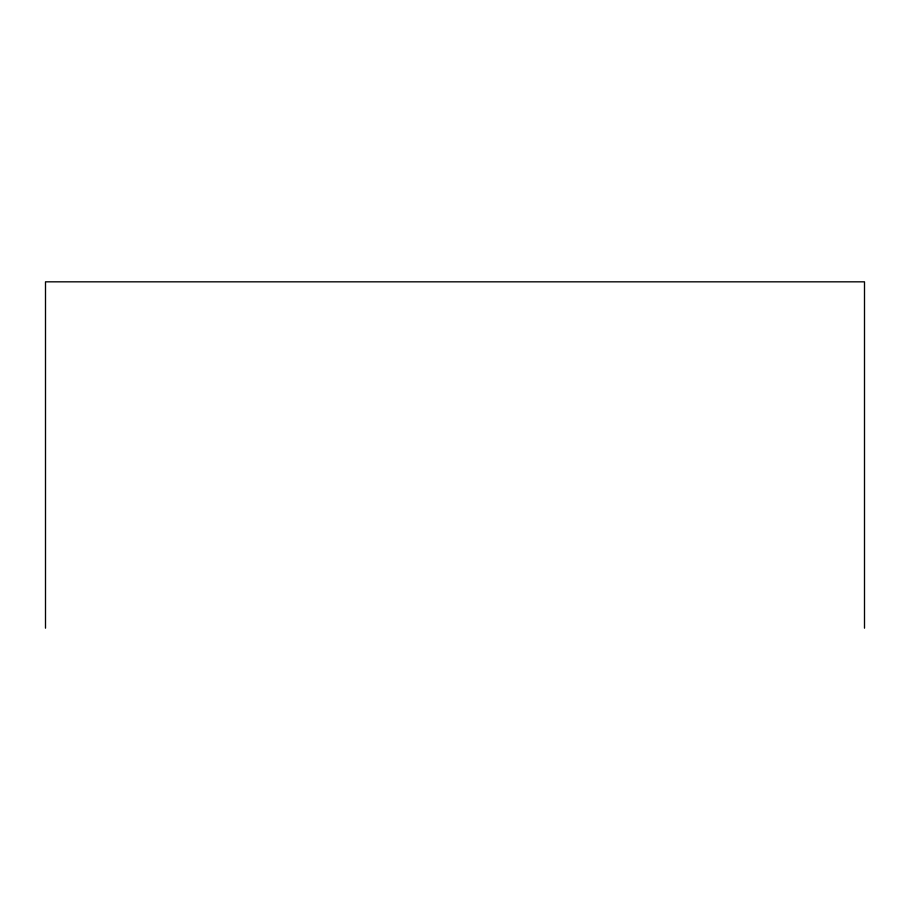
<?xml version="1.0" encoding="UTF-8"?>
<svg xmlns="http://www.w3.org/2000/svg" width="910" height="910" viewBox="0 0 910 910"><rect width="100%" height="100%" fill="white"/><g stroke="black" fill="none" stroke-linecap="round" stroke-linejoin="round"><path stroke-width="1.36" d="M864.5 628.173L864.5 281.827L45.5 281.827L45.5 628.173"/></g></svg>
